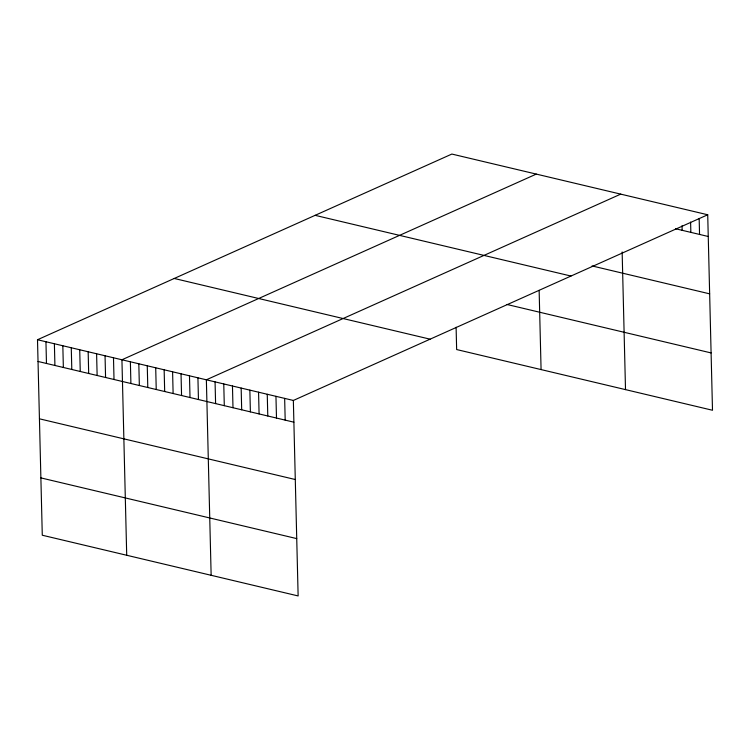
<?xml version="1.0" encoding="UTF-8"?>
<svg xmlns="http://www.w3.org/2000/svg" width="750" height="750" viewBox="0 0 750 750"><rect width="100%" height="100%" fill="white"/><g stroke="black" fill="none" stroke-linecap="round" stroke-linejoin="round"><path stroke-width="1.12" d="M707.719 214.772L293.353 400.453L298.134 595.941L42.281 535.228L37.5 339.741L451.866 154.059L707.719 214.772L712.5 410.259L456.647 349.547L456.103 327.244M536.297 174.094L121.931 359.775L126.712 555.262M620.728 194.128L206.363 379.809L211.144 575.297M675.628 228.759L708.253 236.494M592.059 265.931L709.659 293.841M315.131 215.334L570.984 276.047M506.962 304.472L711.103 352.922M174.244 278.466L430.097 339.178M37.5 339.741L293.353 400.453M38.034 361.462L293.888 422.184M39.431 418.809L295.284 479.522M40.875 477.891L296.728 538.603M699.159 218.428L699.553 234.431M690.6 222.075L690.853 232.369M682.041 225.731L682.153 230.306M622.144 251.962L625.509 389.616M539.138 290.363L541.078 369.581M284.653 398.391L285.188 420.122M275.953 396.328L276.488 418.05M267.253 394.266L267.787 415.988M258.562 392.194L259.088 413.925M249.862 390.131L250.387 411.863M241.163 388.069L241.688 409.8M232.463 386.006L232.988 407.728M223.763 383.944L224.297 405.666M215.062 381.872L215.597 403.603M197.925 377.812L198.45 399.534M189.478 375.806L190.013 397.528M181.031 373.8L181.566 395.531M172.594 371.794L173.119 393.525M164.147 369.797L164.681 391.519M155.709 367.791L156.234 389.513M147.263 365.784L147.797 387.516M138.816 363.788L139.35 385.509M130.378 361.781L130.903 383.503M113.484 357.769L114.019 379.5M105.047 355.772L105.572 377.494M96.6 353.766L97.134 375.487M88.163 351.759L88.688 373.491M79.716 349.762L80.25 371.484M71.269 347.756L71.803 369.478M62.831 345.75L63.356 367.481M54.384 343.744L54.919 365.475M45.947 341.747L46.472 363.469"/></g></svg>
